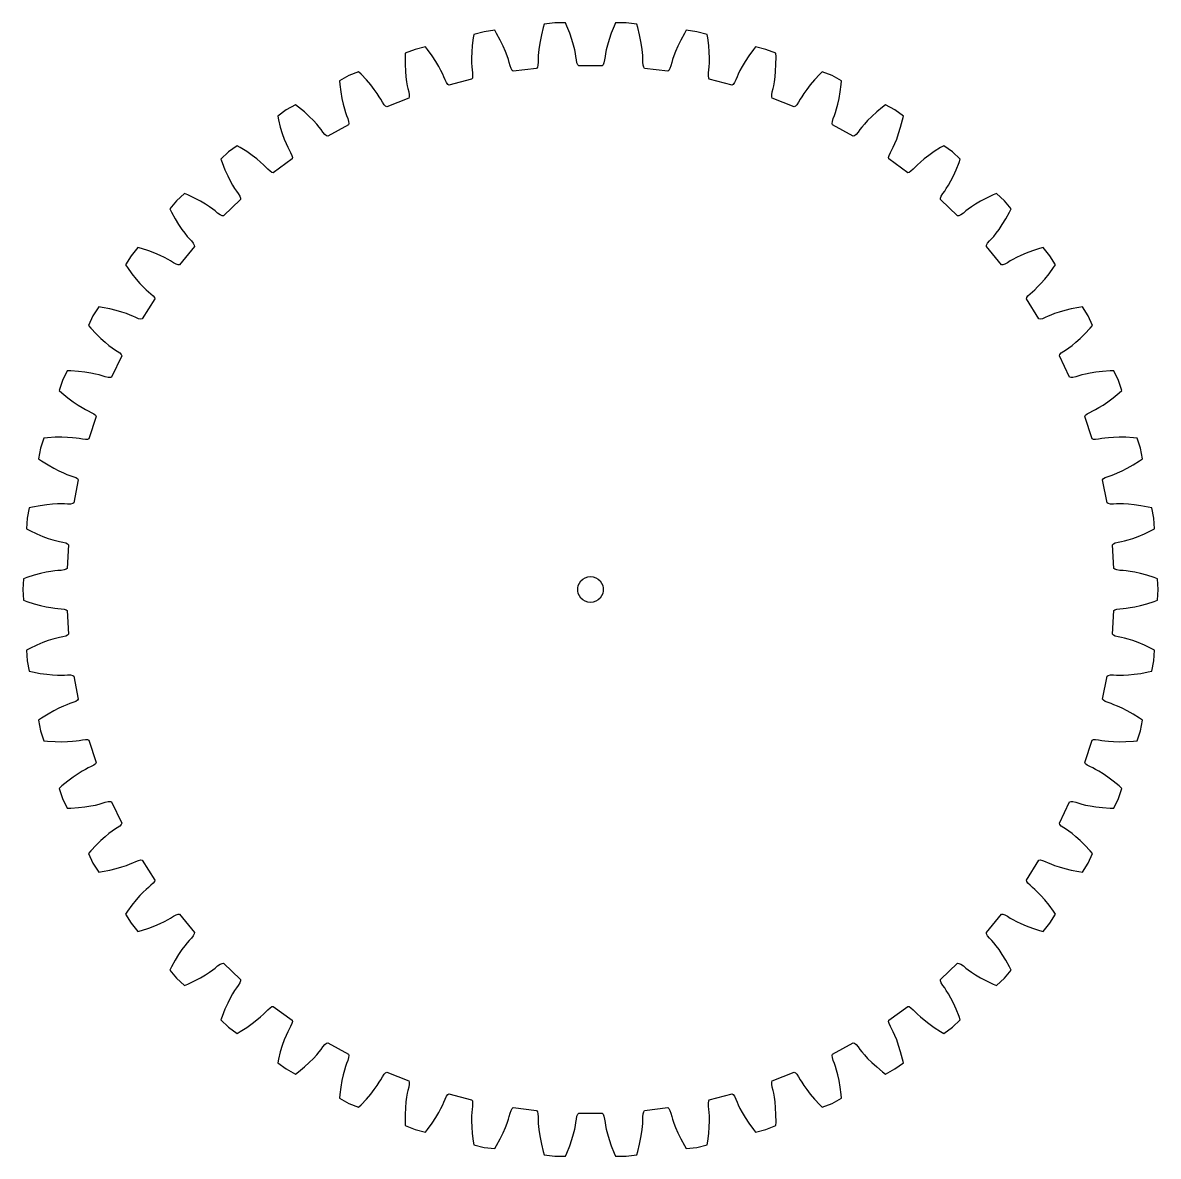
# Model space of a CAD drawing. Extents: x 0 to 132, y 0 to 132.
import ezdxf

# ---------------------------------------------------------------- set-up
doc = ezdxf.new("R2010")
doc.units = 0

msp = doc.modelspace()

# ---------------------------------------------------------------- linework, layer by layer
for p, q in [((53.8, 131.11), (52.6, 130.8)), ((55.04, 131.27), (53.8, 131.11)), ((55.25, 130.91), (55.04, 131.27)), ((60.7, 131.6), (60.48, 130.73)), ((60.82, 132), (60.7, 131.6)), ((62.05, 132.16), (60.82, 132)), ((63.29, 132.16), (62.05, 132.16)), ((63.46, 131.77), (63.29, 132.16)), ((63.79, 130.94), (63.46, 131.77)), ((68.95, 131.77), (68.63, 130.94)), ((69.12, 132.16), (68.95, 131.77)), ((70.37, 132.16), (69.12, 132.16)), ((71.6, 132), (70.37, 132.16)), ((71.72, 131.6), (71.6, 132)), ((71.93, 130.73), (71.72, 131.6)), ((77.38, 131.27), (77.17, 130.91)), ((78.61, 131.11), (77.38, 131.27)), ((79.82, 130.8), (78.61, 131.11)), ((52.53, 130.39), (52.42, 129.51)), ((52.6, 130.8), (52.53, 130.39)), ((55.68, 130.13), (55.25, 130.91)), ((56.02, 129.42), (55.68, 130.13)), ((60.32, 129.97), (60.22, 129.3)), ((60.48, 130.73), (60.32, 129.97)), ((64.04, 130.2), (63.79, 130.94)), ((64.23, 129.55), (64.04, 130.2)), ((68.38, 130.2), (68.19, 129.55)), ((68.63, 130.94), (68.38, 130.2)), ((72.09, 129.97), (71.93, 130.73)), ((72.2, 129.3), (72.09, 129.97)), ((76.74, 130.13), (76.4, 129.42)), ((77.17, 130.91), (76.74, 130.13)), ((79.89, 130.39), (79.82, 130.8)), ((79.99, 129.51), (79.89, 130.39)), ((44.59, 128.59), (44.58, 128.17)), ((45.75, 129.05), (44.59, 128.59)), ((46.95, 129.35), (45.75, 129.05)), ((47.21, 129.02), (46.95, 129.35)), ((47.73, 128.3), (47.21, 129.02)), ((52.36, 128.73), (52.34, 128.05)), ((52.42, 129.51), (52.36, 128.73)), ((56.29, 128.81), (56.02, 129.42)), ((56.49, 128.28), (56.29, 128.81)), ((60.15, 128.74), (60.11, 128.28)), ((60.22, 129.3), (60.15, 128.74)), ((64.37, 129.01), (64.23, 129.55)), ((64.46, 128.56), (64.37, 129.01)), ((64.51, 128.21), (64.46, 128.56)), ((67.96, 128.56), (67.9, 128.21)), ((68.05, 129.01), (67.96, 128.56)), ((68.19, 129.55), (68.05, 129.01)), ((72.27, 128.74), (72.2, 129.3)), ((72.3, 128.28), (72.27, 128.74)), ((76.13, 128.81), (75.92, 128.28)), ((76.4, 129.42), (76.13, 128.81)), ((80.05, 128.73), (79.99, 129.51)), ((80.08, 128.05), (80.05, 128.73)), ((85.21, 129.02), (84.69, 128.3)), ((85.46, 129.35), (85.21, 129.02)), ((86.67, 129.05), (85.46, 129.35)), ((87.82, 128.59), (86.67, 129.05)), ((87.84, 128.17), (87.82, 128.59)), ((44.58, 128.17), (44.58, 127.28)), ((44.58, 127.28), (44.62, 126.5)), ((48.16, 127.65), (47.73, 128.3)), ((48.51, 127.07), (48.16, 127.65)), ((52.34, 128.05), (52.34, 127.49)), ((52.34, 127.49), (52.36, 127.03)), ((56.64, 127.85), (56.49, 128.28)), ((56.74, 127.51), (56.64, 127.85)), ((56.83, 127.14), (56.74, 127.51)), ((56.95, 126.81), (56.83, 127.14)), ((60.07, 127.2), (60.01, 126.96)), ((60.1, 127.56), (60.07, 127.2)), ((60.11, 128.28), (60.1, 127.94)), ((60.1, 127.94), (60.1, 127.56)), ((64.56, 127.84), (64.51, 128.21)), ((64.63, 127.49), (64.56, 127.84)), ((64.73, 127.26), (64.63, 127.49)), ((64.83, 127.14), (64.73, 127.26)), ((67.58, 127.14), (64.83, 127.14)), ((67.69, 127.26), (67.58, 127.14)), ((67.78, 127.49), (67.69, 127.26)), ((67.86, 127.84), (67.78, 127.49)), ((67.9, 128.21), (67.86, 127.84)), ((72.32, 127.94), (72.3, 128.28)), ((72.31, 127.56), (72.32, 127.94)), ((72.34, 127.2), (72.31, 127.56)), ((72.41, 126.96), (72.34, 127.2)), ((75.58, 127.14), (75.47, 126.81)), ((75.68, 127.51), (75.58, 127.14)), ((75.78, 127.85), (75.68, 127.51)), ((75.92, 128.28), (75.78, 127.85)), ((80.05, 127.03), (80.07, 127.49)), ((80.07, 127.49), (80.08, 128.05)), ((84.26, 127.65), (83.91, 127.07)), ((84.69, 128.3), (84.26, 127.65)), ((87.8, 126.5), (87.83, 127.28)), ((87.83, 127.28), (87.84, 128.17)), ((38.02, 125.99), (36.93, 125.39)), ((39.17, 126.44), (38.02, 125.99)), ((39.47, 126.15), (39.17, 126.44)), ((40.08, 125.49), (39.47, 126.15)), ((44.62, 126.5), (44.68, 125.83)), ((44.68, 125.83), (44.76, 125.26)), ((48.77, 126.57), (48.51, 127.07)), ((48.98, 126.16), (48.77, 126.57)), ((49.12, 125.84), (48.98, 126.16)), ((49.25, 125.49), (49.12, 125.84)), ((52.36, 127.03), (52.4, 126.68)), ((52.4, 126.68), (52.45, 126.31)), ((52.46, 125.95), (52.43, 125.71)), ((52.45, 126.31), (52.46, 125.95)), ((57.07, 126.59), (56.95, 126.81)), ((57.19, 126.49), (57.07, 126.59)), ((59.92, 126.83), (57.19, 126.49)), ((60.01, 126.96), (59.92, 126.83)), ((72.5, 126.83), (72.41, 126.96)), ((75.23, 126.49), (72.5, 126.83)), ((75.35, 126.59), (75.23, 126.49)), ((75.47, 126.81), (75.35, 126.59)), ((79.95, 125.95), (79.97, 126.31)), ((79.99, 125.71), (79.95, 125.95)), ((79.97, 126.31), (80.02, 126.68)), ((80.02, 126.68), (80.05, 127.03)), ((83.3, 125.84), (83.16, 125.49)), ((83.44, 126.16), (83.3, 125.84)), ((83.64, 126.57), (83.44, 126.16)), ((83.91, 127.07), (83.64, 126.57)), ((87.66, 125.26), (87.74, 125.83)), ((87.74, 125.83), (87.8, 126.5)), ((92.94, 126.15), (92.34, 125.49)), ((93.24, 126.44), (92.94, 126.15)), ((94.4, 125.99), (93.24, 126.44)), ((95.49, 125.39), (94.4, 125.99)), ((36.93, 125.39), (36.97, 124.97)), ((36.97, 124.97), (37.08, 124.08)), ((40.59, 124.9), (40.08, 125.49)), ((41, 124.37), (40.59, 124.9)), ((44.76, 125.26), (44.83, 124.81)), ((44.83, 124.81), (44.91, 124.47)), ((44.91, 124.47), (45.01, 124.11)), ((49.41, 125.17), (49.25, 125.49)), ((49.56, 124.97), (49.41, 125.17)), ((49.69, 124.88), (49.56, 124.97)), ((52.35, 125.57), (49.69, 124.88)), ((52.43, 125.71), (52.35, 125.57)), ((80.06, 125.57), (79.99, 125.71)), ((82.73, 124.88), (80.06, 125.57)), ((82.86, 124.97), (82.73, 124.88)), ((83.01, 125.17), (82.86, 124.97)), ((83.16, 125.49), (83.01, 125.17)), ((87.41, 124.11), (87.51, 124.47)), ((87.51, 124.47), (87.58, 124.81)), ((87.58, 124.81), (87.66, 125.26)), ((91.83, 124.9), (91.42, 124.37)), ((92.34, 125.49), (91.83, 124.9)), ((95.33, 124.08), (95.45, 124.97)), ((95.45, 124.97), (95.49, 125.39)), ((37.08, 124.08), (37.22, 123.31)), ((37.22, 123.31), (37.36, 122.66)), ((41.33, 123.91), (41, 124.37)), ((41.58, 123.53), (41.33, 123.91)), ((41.76, 123.23), (41.58, 123.53)), ((41.94, 122.89), (41.76, 123.23)), ((45.01, 123.36), (42.45, 122.35)), ((45.01, 124.11), (45.07, 123.76)), ((45.06, 123.51), (45.01, 123.36)), ((45.07, 123.76), (45.06, 123.51)), ((87.35, 123.76), (87.41, 124.11)), ((87.35, 123.51), (87.35, 123.76)), ((87.41, 123.36), (87.35, 123.51)), ((89.97, 122.35), (87.41, 123.36)), ((90.66, 123.23), (90.48, 122.89)), ((90.84, 123.53), (90.66, 123.23)), ((91.09, 123.91), (90.84, 123.53)), ((91.42, 124.37), (91.09, 123.91)), ((95.05, 122.66), (95.2, 123.31)), ((95.2, 123.31), (95.33, 124.08)), ((30.73, 121.98), (29.73, 121.25)), ((31.82, 122.58), (30.73, 121.98)), ((32.15, 122.32), (31.82, 122.58)), ((32.84, 121.75), (32.15, 122.32)), ((37.36, 122.66), (37.51, 122.11)), ((37.51, 122.11), (37.64, 121.67)), ((42.14, 122.6), (41.94, 122.89)), ((42.31, 122.42), (42.14, 122.6)), ((42.45, 122.35), (42.31, 122.42)), ((90.11, 122.42), (89.97, 122.35)), ((90.28, 122.6), (90.11, 122.42)), ((90.48, 122.89), (90.28, 122.6)), ((94.78, 121.67), (94.91, 122.11)), ((94.91, 122.11), (95.05, 122.66)), ((100.26, 122.32), (99.58, 121.75)), ((100.6, 122.58), (100.26, 122.32)), ((101.68, 121.98), (100.6, 122.58)), ((102.69, 121.25), (101.68, 121.98)), ((29.73, 121.25), (29.82, 120.84)), ((29.82, 120.84), (30.04, 119.98)), ((33.42, 121.22), (32.84, 121.75)), ((33.89, 120.75), (33.42, 121.22)), ((34.28, 120.33), (33.89, 120.75)), ((37.64, 121.67), (37.76, 121.34)), ((37.76, 121.34), (37.9, 120.99)), ((37.9, 120.99), (38, 120.65)), ((38, 120.65), (38.03, 120.41)), ((94.38, 120.41), (94.41, 120.65)), ((94.41, 120.65), (94.52, 120.99)), ((94.52, 120.99), (94.66, 121.34)), ((94.66, 121.34), (94.78, 121.67)), ((98.52, 120.75), (98.14, 120.33)), ((99, 121.22), (98.52, 120.75)), ((99.58, 121.75), (99, 121.22)), ((102.37, 119.98), (102.6, 120.84)), ((102.6, 120.84), (102.69, 121.25)), ((30.04, 119.98), (30.27, 119.23)), ((30.27, 119.23), (30.5, 118.59)), ((34.58, 119.99), (34.28, 120.33)), ((34.79, 119.71), (34.58, 119.99)), ((35.01, 119.4), (34.79, 119.71)), ((35.24, 119.14), (35.01, 119.4)), ((38, 120.25), (35.58, 118.93)), ((38.03, 120.41), (38, 120.25)), ((94.42, 120.25), (94.38, 120.41)), ((96.83, 118.93), (94.42, 120.25)), ((97.41, 119.4), (97.18, 119.14)), ((97.63, 119.71), (97.41, 119.4)), ((97.84, 119.99), (97.63, 119.71)), ((98.14, 120.33), (97.84, 119.99)), ((101.92, 118.59), (102.14, 119.23)), ((102.14, 119.23), (102.37, 119.98)), ((30.5, 118.59), (30.71, 118.07)), ((30.71, 118.07), (30.9, 117.65)), ((35.44, 118.98), (35.24, 119.14)), ((35.58, 118.93), (35.44, 118.98)), ((96.98, 118.98), (96.83, 118.93)), ((97.18, 119.14), (96.98, 118.98)), ((101.52, 117.65), (101.71, 118.07)), ((101.71, 118.07), (101.92, 118.59)), ((24.01, 117.09), (23.1, 116.24)), ((25.01, 117.82), (24.01, 117.09)), ((25.37, 117.61), (25.01, 117.82)), ((26.12, 117.13), (25.37, 117.61)), ((26.76, 116.68), (26.12, 117.13)), ((27.3, 116.27), (26.76, 116.68)), ((30.9, 117.65), (31.06, 117.34)), ((31.06, 117.34), (31.24, 117.01)), ((31.24, 117.01), (31.39, 116.69)), ((31.39, 116.69), (31.45, 116.45)), ((100.97, 116.45), (101.03, 116.69)), ((101.03, 116.69), (101.18, 117.01)), ((101.18, 117.01), (101.36, 117.34)), ((101.36, 117.34), (101.52, 117.65)), ((105.65, 116.68), (105.12, 116.27)), ((106.29, 117.13), (105.65, 116.68)), ((107.04, 117.61), (106.29, 117.13)), ((107.41, 117.82), (107.04, 117.61)), ((108.41, 117.09), (107.41, 117.82)), ((109.32, 116.24), (108.41, 117.09)), ((23.1, 116.24), (23.24, 115.85)), ((23.24, 115.85), (23.57, 115.02)), ((27.73, 115.9), (27.3, 116.27)), ((28.07, 115.6), (27.73, 115.9)), ((28.32, 115.35), (28.07, 115.6)), ((28.57, 115.07), (28.32, 115.35)), ((31.43, 116.29), (29.2, 114.67)), ((31.45, 116.45), (31.43, 116.29)), ((100.99, 116.29), (100.97, 116.45)), ((103.21, 114.67), (100.99, 116.29)), ((104.1, 115.35), (103.84, 115.07)), ((104.35, 115.6), (104.1, 115.35)), ((104.69, 115.9), (104.35, 115.6)), ((105.12, 116.27), (104.69, 115.9)), ((108.84, 115.02), (109.18, 115.85)), ((109.18, 115.85), (109.32, 116.24)), ((23.57, 115.02), (23.9, 114.31)), ((23.9, 114.31), (24.2, 113.71)), ((28.84, 114.84), (28.57, 115.07)), ((29.05, 114.7), (28.84, 114.84)), ((29.2, 114.67), (29.05, 114.7)), ((103.37, 114.7), (103.21, 114.67)), ((103.58, 114.84), (103.37, 114.7)), ((103.84, 115.07), (103.58, 114.84)), ((108.22, 113.71), (108.52, 114.31)), ((108.52, 114.31), (108.84, 115.02)), ((24.2, 113.71), (24.47, 113.21)), ((24.47, 113.21), (24.71, 112.82)), ((24.71, 112.82), (24.91, 112.53)), ((107.51, 112.53), (107.7, 112.82)), ((107.7, 112.82), (107.94, 113.21)), ((107.94, 113.21), (108.22, 113.71)), ((17.94, 111.4), (17.15, 110.44)), ((18.85, 112.25), (17.94, 111.4)), ((19.24, 112.09), (18.85, 112.25)), ((20.04, 111.7), (19.24, 112.09)), ((20.73, 111.34), (20.04, 111.7)), ((21.31, 111), (20.73, 111.34)), ((25.41, 111.53), (23.4, 109.65)), ((24.91, 112.53), (25.13, 112.23)), ((25.13, 112.23), (25.32, 111.92)), ((25.32, 111.92), (25.41, 111.69)), ((25.41, 111.69), (25.41, 111.53)), ((107.01, 111.69), (107.1, 111.92)), ((107.01, 111.53), (107.01, 111.69)), ((109.01, 109.65), (107.01, 111.53)), ((107.1, 111.92), (107.28, 112.23)), ((107.28, 112.23), (107.51, 112.53)), ((111.69, 111.34), (111.1, 111)), ((112.38, 111.7), (111.69, 111.34)), ((113.18, 112.09), (112.38, 111.7)), ((113.57, 112.25), (113.18, 112.09)), ((114.47, 111.4), (113.57, 112.25)), ((115.26, 110.44), (114.47, 111.4)), ((17.15, 110.44), (17.34, 110.07)), ((17.34, 110.07), (17.78, 109.29)), ((21.79, 110.69), (21.31, 111)), ((22.16, 110.43), (21.79, 110.69)), ((22.44, 110.21), (22.16, 110.43)), ((22.73, 109.97), (22.44, 110.21)), ((23.02, 109.77), (22.73, 109.97)), ((109.69, 109.97), (109.4, 109.77)), ((109.98, 110.21), (109.69, 109.97)), ((110.25, 110.43), (109.98, 110.21)), ((110.63, 110.69), (110.25, 110.43)), ((111.1, 111), (110.63, 110.69)), ((114.64, 109.29), (115.08, 110.07)), ((115.08, 110.07), (115.26, 110.44)), ((17.78, 109.29), (18.18, 108.62)), ((18.18, 108.62), (18.56, 108.06)), ((23.25, 109.66), (23.02, 109.77)), ((23.4, 109.65), (23.25, 109.66)), ((109.17, 109.66), (109.01, 109.65)), ((109.4, 109.77), (109.17, 109.66)), ((113.86, 108.06), (114.23, 108.62)), ((114.23, 108.62), (114.64, 109.29)), ((18.56, 108.06), (18.9, 107.61)), ((18.9, 107.61), (19.18, 107.25)), ((113.24, 107.25), (113.52, 107.61)), ((113.52, 107.61), (113.86, 108.06)), ((13.44, 105.95), (12.64, 104.99)), ((13.84, 105.84), (13.44, 105.95)), ((20.03, 106.06), (18.28, 103.94)), ((19.18, 107.25), (19.41, 106.99)), ((19.41, 106.99), (19.67, 106.71)), ((19.67, 106.71), (19.89, 106.44)), ((19.89, 106.44), (20.01, 106.22)), ((20.01, 106.22), (20.03, 106.06)), ((112.38, 106.06), (112.4, 106.22)), ((114.14, 103.94), (112.38, 106.06)), ((112.4, 106.22), (112.52, 106.44)), ((112.52, 106.44), (112.74, 106.71)), ((112.74, 106.71), (113.01, 106.99)), ((113.01, 106.99), (113.24, 107.25)), ((118.98, 105.95), (118.58, 105.84)), ((119.77, 104.99), (118.98, 105.95)), ((12.64, 104.99), (11.98, 103.94)), ((14.69, 105.56), (13.84, 105.84)), ((15.42, 105.28), (14.69, 105.56)), ((16.04, 105.01), (15.42, 105.28)), ((16.55, 104.77), (16.04, 105.01)), ((16.95, 104.56), (16.55, 104.77)), ((115.87, 104.77), (115.47, 104.56)), ((116.38, 105.01), (115.87, 104.77)), ((117, 105.28), (116.38, 105.01)), ((117.73, 105.56), (117, 105.28)), ((118.58, 105.84), (117.73, 105.56)), ((120.44, 103.94), (119.77, 104.99)), ((11.98, 103.94), (12.21, 103.6)), ((12.21, 103.6), (12.74, 102.88)), ((17.25, 104.38), (16.95, 104.56)), ((17.57, 104.17), (17.25, 104.38)), ((17.88, 104.01), (17.57, 104.17)), ((18.12, 103.93), (17.88, 104.01)), ((18.28, 103.94), (18.12, 103.93)), ((114.29, 103.93), (114.14, 103.94)), ((114.53, 104.01), (114.29, 103.93)), ((114.85, 104.17), (114.53, 104.01)), ((115.16, 104.38), (114.85, 104.17)), ((115.47, 104.56), (115.16, 104.38)), ((119.68, 102.88), (120.2, 103.6)), ((120.2, 103.6), (120.44, 103.94)), ((12.74, 102.88), (13.23, 102.27)), ((13.23, 102.27), (13.67, 101.76)), ((118.74, 101.76), (119.19, 102.27)), ((119.19, 102.27), (119.68, 102.88)), ((13.67, 101.76), (14.06, 101.35)), ((14.06, 101.35), (14.39, 101.03)), ((14.39, 101.03), (14.65, 100.8)), ((14.65, 100.8), (14.95, 100.56)), ((117.47, 100.56), (117.76, 100.8)), ((117.76, 100.8), (118.02, 101.03)), ((118.02, 101.03), (118.35, 101.35)), ((118.35, 101.35), (118.74, 101.76)), ((15.39, 99.96), (13.91, 97.64)), ((14.95, 100.56), (15.2, 100.31)), ((15.2, 100.31), (15.35, 100.11)), ((15.35, 100.11), (15.39, 99.96)), ((117.03, 99.96), (117.07, 100.11)), ((118.5, 97.64), (117.03, 99.96)), ((117.07, 100.11), (117.22, 100.31)), ((117.22, 100.31), (117.47, 100.56)), ((8.86, 99.02), (8.19, 97.97)), ((9.27, 98.96), (8.86, 99.02)), ((10.14, 98.79), (9.27, 98.96)), ((10.91, 98.6), (10.14, 98.79)), ((11.55, 98.42), (10.91, 98.6)), ((12.09, 98.24), (11.55, 98.42)), ((12.52, 98.08), (12.09, 98.24)), ((12.84, 97.94), (12.52, 98.08)), ((119.9, 98.08), (119.58, 97.94)), ((120.33, 98.24), (119.9, 98.08)), ((120.86, 98.42), (120.33, 98.24)), ((121.51, 98.6), (120.86, 98.42)), ((122.27, 98.79), (121.51, 98.6)), ((123.15, 98.96), (122.27, 98.79)), ((123.56, 99.02), (123.15, 98.96)), ((124.23, 97.97), (123.56, 99.02)), ((8.19, 97.97), (7.66, 96.85)), ((7.66, 96.85), (7.94, 96.53)), ((13.18, 97.78), (12.84, 97.94)), ((13.51, 97.65), (13.18, 97.78)), ((13.76, 97.61), (13.51, 97.65)), ((13.91, 97.64), (13.76, 97.61)), ((118.66, 97.61), (118.5, 97.64)), ((118.91, 97.65), (118.66, 97.61)), ((119.24, 97.78), (118.91, 97.65)), ((119.58, 97.94), (119.24, 97.78)), ((124.76, 96.85), (124.23, 97.97)), ((124.48, 96.53), (124.76, 96.85)), ((7.94, 96.53), (8.55, 95.89)), ((8.55, 95.89), (9.11, 95.34)), ((9.11, 95.34), (9.62, 94.9)), ((122.8, 94.9), (123.3, 95.34)), ((123.3, 95.34), (123.87, 95.89)), ((123.87, 95.89), (124.48, 96.53)), ((9.62, 94.9), (10.05, 94.54)), ((10.05, 94.54), (10.42, 94.26)), ((10.42, 94.26), (10.71, 94.07)), ((10.71, 94.07), (11.03, 93.86)), ((121.39, 93.86), (121.71, 94.07)), ((121.71, 94.07), (122, 94.26)), ((122, 94.26), (122.36, 94.54)), ((122.36, 94.54), (122.8, 94.9)), ((11.54, 93.32), (10.37, 90.83)), ((11.03, 93.86), (11.31, 93.65)), ((11.31, 93.65), (11.48, 93.47)), ((11.48, 93.47), (11.54, 93.32)), ((120.88, 93.32), (120.94, 93.47)), ((122.05, 90.83), (120.88, 93.32)), ((120.94, 93.47), (121.11, 93.65)), ((121.11, 93.65), (121.39, 93.86)), ((5.18, 91.58), (4.65, 90.45)), ((5.6, 91.56), (5.18, 91.58)), ((6.49, 91.5), (5.6, 91.56)), ((7.26, 91.42), (6.49, 91.5)), ((7.93, 91.31), (7.26, 91.42)), ((125.15, 91.42), (124.49, 91.31)), ((125.93, 91.5), (125.15, 91.42)), ((126.82, 91.56), (125.93, 91.5)), ((127.24, 91.58), (126.82, 91.56)), ((127.77, 90.45), (127.24, 91.58)), ((4.65, 90.45), (4.27, 89.27)), ((8.49, 91.2), (7.93, 91.31)), ((8.93, 91.1), (8.49, 91.2)), ((9.26, 91), (8.93, 91.1)), ((9.63, 90.88), (9.26, 91)), ((9.97, 90.8), (9.63, 90.88)), ((10.22, 90.79), (9.97, 90.8)), ((10.37, 90.83), (10.22, 90.79)), ((122.2, 90.79), (122.05, 90.83)), ((122.45, 90.8), (122.2, 90.79)), ((122.79, 90.88), (122.45, 90.8)), ((123.15, 91), (122.79, 90.88)), ((123.49, 91.1), (123.15, 91)), ((123.93, 91.2), (123.49, 91.1)), ((124.49, 91.31), (123.93, 91.2)), ((128.15, 89.27), (127.77, 90.45)), ((4.27, 89.27), (4.58, 88.99)), ((4.58, 88.99), (5.27, 88.43)), ((127.15, 88.43), (127.84, 88.99)), ((127.84, 88.99), (128.15, 89.27)), ((5.27, 88.43), (5.89, 87.96)), ((5.89, 87.96), (6.45, 87.58)), ((6.45, 87.58), (6.93, 87.28)), ((125.49, 87.28), (125.97, 87.58)), ((125.97, 87.58), (126.52, 87.96)), ((126.52, 87.96), (127.15, 88.43)), ((6.93, 87.28), (7.33, 87.05)), ((7.33, 87.05), (7.64, 86.89)), ((7.64, 86.89), (7.98, 86.73)), ((8.56, 86.26), (7.71, 83.64)), ((7.98, 86.73), (8.29, 86.55)), ((8.29, 86.55), (8.48, 86.39)), ((8.48, 86.39), (8.56, 86.26)), ((123.86, 86.26), (123.94, 86.39)), ((124.71, 83.64), (123.86, 86.26)), ((123.94, 86.39), (124.13, 86.55)), ((124.13, 86.55), (124.44, 86.73)), ((124.44, 86.73), (124.78, 86.89)), ((124.78, 86.89), (125.09, 87.05)), ((125.09, 87.05), (125.49, 87.28)), ((2.46, 83.73), (2.08, 82.54)), ((2.88, 83.77), (2.46, 83.73)), ((3.77, 83.82), (2.88, 83.77)), ((4.55, 83.83), (3.77, 83.82)), ((5.23, 83.81), (4.55, 83.83)), ((5.79, 83.77), (5.23, 83.81)), ((6.25, 83.72), (5.79, 83.77)), ((6.59, 83.67), (6.25, 83.72)), ((6.96, 83.59), (6.59, 83.67)), ((7.31, 83.56), (6.96, 83.59)), ((7.56, 83.57), (7.31, 83.56)), ((7.71, 83.64), (7.56, 83.57)), ((124.85, 83.57), (124.71, 83.64)), ((125.1, 83.56), (124.85, 83.57)), ((125.45, 83.59), (125.1, 83.56)), ((125.83, 83.67), (125.45, 83.59)), ((126.17, 83.72), (125.83, 83.67)), ((126.63, 83.77), (126.17, 83.72)), ((127.19, 83.81), (126.63, 83.77)), ((127.86, 83.83), (127.19, 83.81)), ((128.65, 83.82), (127.86, 83.83)), ((129.53, 83.77), (128.65, 83.82)), ((129.95, 83.73), (129.53, 83.77)), ((130.34, 82.54), (129.95, 83.73)), ((2.08, 82.54), (1.85, 81.32)), ((130.57, 81.32), (130.34, 82.54)), ((1.85, 81.32), (2.19, 81.08)), ((2.19, 81.08), (2.95, 80.61)), ((129.47, 80.61), (130.22, 81.08)), ((130.22, 81.08), (130.57, 81.32)), ((2.95, 80.61), (3.63, 80.23)), ((3.63, 80.23), (4.23, 79.92)), ((4.23, 79.92), (4.74, 79.68)), ((4.74, 79.68), (5.16, 79.5)), ((5.16, 79.5), (5.49, 79.38)), ((126.93, 79.38), (127.25, 79.5)), ((127.25, 79.5), (127.68, 79.68)), ((127.68, 79.68), (128.19, 79.92)), ((128.19, 79.92), (128.79, 80.23)), ((128.79, 80.23), (129.47, 80.61)), ((5.49, 79.38), (5.85, 79.27)), ((5.85, 79.27), (6.18, 79.13)), ((6.48, 78.87), (5.97, 76.17)), ((6.18, 79.13), (6.39, 79)), ((6.39, 79), (6.48, 78.87)), ((125.93, 78.87), (126.03, 79)), ((126.45, 76.17), (125.93, 78.87)), ((126.03, 79), (126.24, 79.13)), ((126.24, 79.13), (126.56, 79.27)), ((126.56, 79.27), (126.93, 79.38)), ((0.75, 75.6), (0.52, 74.38)), ((1.16, 75.69), (0.75, 75.6)), ((2.04, 75.85), (1.16, 75.69)), ((2.81, 75.96), (2.04, 75.85)), ((3.49, 76.03), (2.81, 75.96)), ((4.05, 76.06), (3.49, 76.03)), ((4.51, 76.07), (4.05, 76.06)), ((4.86, 76.06), (4.51, 76.07)), ((5.23, 76.03), (4.86, 76.06)), ((5.59, 76.04), (5.23, 76.03)), ((5.83, 76.09), (5.59, 76.04)), ((5.97, 76.17), (5.83, 76.09)), ((126.58, 76.09), (126.45, 76.17)), ((126.83, 76.04), (126.58, 76.09)), ((127.18, 76.03), (126.83, 76.04)), ((127.56, 76.06), (127.18, 76.03)), ((127.91, 76.07), (127.56, 76.06)), ((128.37, 76.06), (127.91, 76.07)), ((128.93, 76.03), (128.37, 76.06)), ((129.6, 75.96), (128.93, 76.03)), ((130.38, 75.85), (129.6, 75.96)), ((131.25, 75.69), (130.38, 75.85)), ((131.66, 75.6), (131.25, 75.69)), ((131.89, 74.38), (131.66, 75.6)), ((0.52, 74.38), (0.44, 73.14)), ((131.97, 73.14), (131.89, 74.38)), ((0.44, 73.14), (0.82, 72.94)), ((0.82, 72.94), (1.63, 72.57)), ((130.79, 72.57), (131.6, 72.94)), ((131.6, 72.94), (131.97, 73.14)), ((1.63, 72.57), (2.35, 72.27)), ((2.35, 72.27), (2.98, 72.04)), ((2.98, 72.04), (3.52, 71.87)), ((3.52, 71.87), (3.96, 71.75)), ((3.96, 71.75), (4.3, 71.67)), ((4.3, 71.67), (4.67, 71.6)), ((4.67, 71.6), (5.02, 71.51)), ((5.02, 71.51), (5.24, 71.4)), ((127.18, 71.4), (127.4, 71.51)), ((127.4, 71.51), (127.74, 71.6)), ((127.74, 71.6), (128.12, 71.67)), ((128.12, 71.67), (128.46, 71.75)), ((128.46, 71.75), (128.9, 71.87)), ((128.9, 71.87), (129.44, 72.04)), ((129.44, 72.04), (130.07, 72.27)), ((130.07, 72.27), (130.79, 72.57)), ((5.35, 71.29), (5.18, 68.54)), ((5.24, 71.4), (5.35, 71.29)), ((127.07, 71.29), (127.18, 71.4)), ((127.24, 68.54), (127.07, 71.29)), ((1.32, 67.73), (0.47, 67.46)), ((2.08, 67.94), (1.32, 67.73)), ((2.73, 68.09), (2.08, 67.94)), ((3.29, 68.19), (2.73, 68.09)), ((3.74, 68.25), (3.29, 68.19)), ((4.09, 68.29), (3.74, 68.25)), ((4.47, 68.31), (4.09, 68.29)), ((4.82, 68.36), (4.47, 68.31)), ((5.05, 68.44), (4.82, 68.36)), ((5.18, 68.54), (5.05, 68.44)), ((65.6, 67.45), (65.9, 67.55)), ((65.9, 67.55), (66.21, 67.58)), ((66.21, 67.58), (66.52, 67.55)), ((66.52, 67.55), (66.82, 67.45)), ((127.36, 68.44), (127.24, 68.54)), ((127.6, 68.36), (127.36, 68.44)), ((127.95, 68.31), (127.6, 68.36)), ((128.33, 68.29), (127.95, 68.31)), ((128.68, 68.25), (128.33, 68.29)), ((129.13, 68.19), (128.68, 68.25)), ((129.68, 68.09), (129.13, 68.19)), ((130.34, 67.94), (129.68, 68.09)), ((131.1, 67.73), (130.34, 67.94)), ((131.94, 67.46), (131.1, 67.73)), ((0.08, 67.32), (0, 66.08)), ((0.47, 67.46), (0.08, 67.32)), ((64.72, 66.23), (64.78, 66.54)), ((64.72, 65.92), (64.72, 66.23)), ((64.78, 66.54), (64.91, 66.83)), ((64.91, 66.83), (65.09, 67.08)), ((65.09, 67.08), (65.33, 67.29)), ((65.33, 67.29), (65.6, 67.45)), ((66.82, 67.45), (67.09, 67.29)), ((67.09, 67.29), (67.32, 67.08)), ((67.32, 67.08), (67.51, 66.83)), ((67.51, 66.83), (67.64, 66.54)), ((67.64, 66.54), (67.7, 66.23)), ((67.7, 66.23), (67.7, 65.92)), ((132.34, 67.32), (131.94, 67.46)), ((132.42, 66.08), (132.34, 67.32)), ((0, 66.08), (0.08, 64.84)), ((64.78, 65.61), (64.72, 65.92)), ((64.91, 65.33), (64.78, 65.61)), ((65.09, 65.07), (64.91, 65.33)), ((65.33, 64.86), (65.09, 65.07)), ((67.32, 65.07), (67.09, 64.86)), ((67.51, 65.33), (67.32, 65.07)), ((67.64, 65.61), (67.51, 65.33)), ((67.7, 65.92), (67.64, 65.61)), ((132.34, 64.84), (132.42, 66.08)), ((0.08, 64.84), (0.47, 64.69)), ((0.47, 64.69), (1.32, 64.42)), ((1.32, 64.42), (2.08, 64.22)), ((2.08, 64.22), (2.73, 64.07)), ((2.73, 64.07), (3.29, 63.96)), ((3.29, 63.96), (3.74, 63.9)), ((3.74, 63.9), (4.09, 63.87)), ((4.09, 63.87), (4.47, 63.84)), ((4.47, 63.84), (4.82, 63.79)), ((4.82, 63.79), (5.05, 63.71)), ((5.05, 63.71), (5.18, 63.62)), ((5.18, 63.62), (5.35, 60.87)), ((65.6, 64.71), (65.33, 64.86)), ((65.9, 64.61), (65.6, 64.71)), ((66.21, 64.58), (65.9, 64.61)), ((66.52, 64.61), (66.21, 64.58)), ((66.82, 64.71), (66.52, 64.61)), ((67.09, 64.86), (66.82, 64.71)), ((127.07, 60.87), (127.24, 63.62)), ((127.24, 63.62), (127.36, 63.71)), ((127.36, 63.71), (127.6, 63.79)), ((127.6, 63.79), (127.95, 63.84)), ((127.95, 63.84), (128.33, 63.87)), ((128.33, 63.87), (128.68, 63.9)), ((128.68, 63.9), (129.13, 63.96)), ((129.13, 63.96), (129.68, 64.07)), ((129.68, 64.07), (130.34, 64.22)), ((130.34, 64.22), (131.1, 64.42)), ((131.1, 64.42), (131.94, 64.69)), ((131.94, 64.69), (132.34, 64.84)), ((2.35, 59.89), (1.63, 59.59)), ((2.98, 60.12), (2.35, 59.89)), ((3.52, 60.29), (2.98, 60.12)), ((3.96, 60.41), (3.52, 60.29)), ((4.3, 60.49), (3.96, 60.41)), ((4.67, 60.55), (4.3, 60.49)), ((5.02, 60.65), (4.67, 60.55)), ((5.24, 60.76), (5.02, 60.65)), ((5.35, 60.87), (5.24, 60.76)), ((127.18, 60.76), (127.07, 60.87)), ((127.4, 60.65), (127.18, 60.76)), ((127.74, 60.55), (127.4, 60.65)), ((128.12, 60.49), (127.74, 60.55)), ((128.46, 60.41), (128.12, 60.49)), ((128.9, 60.29), (128.46, 60.41)), ((129.44, 60.12), (128.9, 60.29)), ((130.07, 59.89), (129.44, 60.12)), ((130.79, 59.59), (130.07, 59.89)), ((0.82, 59.21), (0.44, 59.02)), ((0.44, 59.02), (0.52, 57.78)), ((1.63, 59.59), (0.82, 59.21)), ((131.6, 59.21), (130.79, 59.59)), ((131.97, 59.02), (131.6, 59.21)), ((131.89, 57.78), (131.97, 59.02)), ((0.52, 57.78), (0.75, 56.56)), ((131.66, 56.56), (131.89, 57.78)), ((0.75, 56.56), (1.16, 56.47)), ((1.16, 56.47), (2.04, 56.3)), ((2.04, 56.3), (2.81, 56.19)), ((2.81, 56.19), (3.49, 56.13)), ((3.49, 56.13), (4.05, 56.1)), ((4.05, 56.1), (4.51, 56.09)), ((4.51, 56.09), (4.86, 56.1)), ((4.86, 56.1), (5.23, 56.12)), ((5.23, 56.12), (5.59, 56.12)), ((5.59, 56.12), (5.83, 56.07)), ((5.83, 56.07), (5.97, 55.99)), ((5.97, 55.99), (6.48, 53.28)), ((125.93, 53.28), (126.45, 55.99)), ((126.45, 55.99), (126.58, 56.07)), ((126.58, 56.07), (126.83, 56.12)), ((126.83, 56.12), (127.18, 56.12)), ((127.18, 56.12), (127.56, 56.1)), ((127.56, 56.1), (127.91, 56.09)), ((127.91, 56.09), (128.37, 56.1)), ((128.37, 56.1), (128.93, 56.13)), ((128.93, 56.13), (129.6, 56.19)), ((129.6, 56.19), (130.38, 56.3)), ((130.38, 56.3), (131.25, 56.47)), ((131.25, 56.47), (131.66, 56.56)), ((6.18, 53.02), (5.85, 52.89)), ((6.39, 53.16), (6.18, 53.02)), ((6.48, 53.28), (6.39, 53.16)), ((126.03, 53.16), (125.93, 53.28)), ((126.24, 53.02), (126.03, 53.16)), ((126.56, 52.89), (126.24, 53.02)), ((3.63, 51.93), (2.95, 51.54)), ((4.23, 52.24), (3.63, 51.93)), ((4.74, 52.48), (4.23, 52.24)), ((5.16, 52.65), (4.74, 52.48)), ((5.49, 52.77), (5.16, 52.65)), ((5.85, 52.89), (5.49, 52.77)), ((126.93, 52.77), (126.56, 52.89)), ((127.25, 52.65), (126.93, 52.77)), ((127.68, 52.48), (127.25, 52.65)), ((128.19, 52.24), (127.68, 52.48)), ((128.79, 51.93), (128.19, 52.24)), ((129.47, 51.54), (128.79, 51.93)), ((2.19, 51.07), (1.85, 50.83)), ((1.85, 50.83), (2.08, 49.61)), ((2.95, 51.54), (2.19, 51.07)), ((130.22, 51.07), (129.47, 51.54)), ((130.57, 50.83), (130.22, 51.07)), ((130.34, 49.61), (130.57, 50.83)), ((2.08, 49.61), (2.46, 48.43)), ((129.95, 48.43), (130.34, 49.61)), ((2.46, 48.43), (2.88, 48.39)), ((2.88, 48.39), (3.77, 48.34)), ((3.77, 48.34), (4.55, 48.33)), ((4.55, 48.33), (5.23, 48.34)), ((5.23, 48.34), (5.79, 48.38)), ((5.79, 48.38), (6.25, 48.43)), ((6.25, 48.43), (6.59, 48.49)), ((6.59, 48.49), (6.96, 48.56)), ((6.96, 48.56), (7.31, 48.6)), ((7.31, 48.6), (7.56, 48.58)), ((7.56, 48.58), (7.71, 48.52)), ((7.71, 48.52), (8.56, 45.9)), ((123.86, 45.9), (124.71, 48.52)), ((124.71, 48.52), (124.85, 48.58)), ((124.85, 48.58), (125.1, 48.6)), ((125.1, 48.6), (125.45, 48.56)), ((125.45, 48.56), (125.83, 48.49)), ((125.83, 48.49), (126.17, 48.43)), ((126.17, 48.43), (126.63, 48.38)), ((126.63, 48.38), (127.19, 48.34)), ((127.19, 48.34), (127.86, 48.33)), ((127.86, 48.33), (128.65, 48.34)), ((128.65, 48.34), (129.53, 48.39)), ((129.53, 48.39), (129.95, 48.43)), ((7.33, 45.11), (6.93, 44.88)), ((7.64, 45.27), (7.33, 45.11)), ((7.98, 45.43), (7.64, 45.27)), ((8.29, 45.6), (7.98, 45.43)), ((8.48, 45.76), (8.29, 45.6)), ((8.56, 45.9), (8.48, 45.76)), ((123.94, 45.76), (123.86, 45.9)), ((124.13, 45.6), (123.94, 45.76)), ((124.44, 45.43), (124.13, 45.6)), ((124.78, 45.27), (124.44, 45.43)), ((125.09, 45.11), (124.78, 45.27)), ((125.49, 44.88), (125.09, 45.11)), ((5.27, 43.73), (4.58, 43.17)), ((5.89, 44.2), (5.27, 43.73)), ((6.45, 44.58), (5.89, 44.2)), ((6.93, 44.88), (6.45, 44.58)), ((125.97, 44.58), (125.49, 44.88)), ((126.52, 44.2), (125.97, 44.58)), ((127.15, 43.73), (126.52, 44.2)), ((127.84, 43.17), (127.15, 43.73)), ((4.58, 43.17), (4.27, 42.89)), ((4.27, 42.89), (4.65, 41.7)), ((127.77, 41.7), (128.15, 42.89)), ((128.15, 42.89), (127.84, 43.17)), ((4.65, 41.7), (5.18, 40.58)), ((8.49, 40.95), (8.93, 41.06)), ((8.93, 41.06), (9.26, 41.15)), ((9.26, 41.15), (9.63, 41.27)), ((9.63, 41.27), (9.97, 41.36)), ((9.97, 41.36), (10.22, 41.37)), ((10.22, 41.37), (10.37, 41.32)), ((10.37, 41.32), (11.54, 38.83)), ((120.88, 38.83), (122.05, 41.32)), ((122.05, 41.32), (122.2, 41.37)), ((122.2, 41.37), (122.45, 41.36)), ((122.45, 41.36), (122.79, 41.27)), ((122.79, 41.27), (123.15, 41.15)), ((123.15, 41.15), (123.49, 41.06)), ((123.49, 41.06), (123.93, 40.95)), ((127.24, 40.58), (127.77, 41.7)), ((5.18, 40.58), (5.6, 40.59)), ((5.6, 40.59), (6.49, 40.65)), ((6.49, 40.65), (7.26, 40.74)), ((7.26, 40.74), (7.93, 40.84)), ((7.93, 40.84), (8.49, 40.95)), ((123.93, 40.95), (124.49, 40.84)), ((124.49, 40.84), (125.15, 40.74)), ((125.15, 40.74), (125.93, 40.65)), ((125.93, 40.65), (126.82, 40.59)), ((126.82, 40.59), (127.24, 40.58)), ((11.31, 38.5), (11.03, 38.29)), ((11.48, 38.69), (11.31, 38.5)), ((11.54, 38.83), (11.48, 38.69)), ((120.94, 38.69), (120.88, 38.83)), ((121.11, 38.5), (120.94, 38.69)), ((121.39, 38.29), (121.11, 38.5)), ((9.62, 37.26), (9.11, 36.81)), ((10.05, 37.62), (9.62, 37.26)), ((10.42, 37.89), (10.05, 37.62)), ((10.71, 38.09), (10.42, 37.89)), ((11.03, 38.29), (10.71, 38.09)), ((121.71, 38.09), (121.39, 38.29)), ((122, 37.89), (121.71, 38.09)), ((122.36, 37.62), (122, 37.89)), ((122.8, 37.26), (122.36, 37.62)), ((123.3, 36.81), (122.8, 37.26)), ((8.55, 36.27), (7.94, 35.62)), ((9.11, 36.81), (8.55, 36.27)), ((123.87, 36.27), (123.3, 36.81)), ((124.48, 35.62), (123.87, 36.27)), ((7.94, 35.62), (7.66, 35.31)), ((7.66, 35.31), (8.19, 34.18)), ((13.18, 34.38), (13.51, 34.5)), ((13.51, 34.5), (13.76, 34.55)), ((13.76, 34.55), (13.91, 34.52)), ((13.91, 34.52), (15.39, 32.2)), ((117.03, 32.2), (118.5, 34.52)), ((118.5, 34.52), (118.66, 34.55)), ((118.66, 34.55), (118.91, 34.5)), ((118.91, 34.5), (119.24, 34.38)), ((124.23, 34.18), (124.76, 35.31)), ((124.76, 35.31), (124.48, 35.62)), ((8.19, 34.18), (8.86, 33.13)), ((8.86, 33.13), (9.27, 33.2)), ((9.27, 33.2), (10.14, 33.37)), ((10.14, 33.37), (10.91, 33.55)), ((10.91, 33.55), (11.55, 33.74)), ((11.55, 33.74), (12.09, 33.91)), ((12.09, 33.91), (12.52, 34.08)), ((12.52, 34.08), (12.84, 34.21)), ((12.84, 34.21), (13.18, 34.38)), ((119.24, 34.38), (119.58, 34.21)), ((119.58, 34.21), (119.9, 34.08)), ((119.9, 34.08), (120.33, 33.91)), ((120.33, 33.91), (120.86, 33.74)), ((120.86, 33.74), (121.51, 33.55)), ((121.51, 33.55), (122.27, 33.37)), ((122.27, 33.37), (123.15, 33.2)), ((123.15, 33.2), (123.56, 33.13)), ((123.56, 33.13), (124.23, 34.18)), ((15.2, 31.84), (14.95, 31.59)), ((15.35, 32.04), (15.2, 31.84)), ((15.39, 32.2), (15.35, 32.04)), ((117.07, 32.04), (117.03, 32.2)), ((117.22, 31.84), (117.07, 32.04)), ((117.47, 31.59), (117.22, 31.84)), ((14.06, 30.8), (13.67, 30.39)), ((14.39, 31.12), (14.06, 30.8)), ((14.65, 31.35), (14.39, 31.12)), ((14.95, 31.59), (14.65, 31.35)), ((117.76, 31.35), (117.47, 31.59)), ((118.02, 31.12), (117.76, 31.35)), ((118.35, 30.8), (118.02, 31.12)), ((118.74, 30.39), (118.35, 30.8)), ((12.74, 29.28), (12.21, 28.56)), ((13.23, 29.89), (12.74, 29.28)), ((13.67, 30.39), (13.23, 29.89)), ((119.19, 29.89), (118.74, 30.39)), ((119.68, 29.28), (119.19, 29.89)), ((120.2, 28.56), (119.68, 29.28)), ((12.21, 28.56), (11.98, 28.21)), ((11.98, 28.21), (12.64, 27.16)), ((17.25, 27.78), (17.57, 27.98)), ((17.57, 27.98), (17.88, 28.15)), ((17.88, 28.15), (18.12, 28.22)), ((18.12, 28.22), (18.28, 28.21)), ((18.28, 28.21), (20.03, 26.09)), ((112.38, 26.09), (114.14, 28.21)), ((114.14, 28.21), (114.29, 28.22)), ((114.29, 28.22), (114.53, 28.15)), ((114.53, 28.15), (114.85, 27.98)), ((114.85, 27.98), (115.16, 27.78)), ((119.77, 27.16), (120.44, 28.21)), ((120.44, 28.21), (120.2, 28.56)), ((12.64, 27.16), (13.44, 26.2)), ((13.84, 26.32), (14.69, 26.6)), ((14.69, 26.6), (15.42, 26.88)), ((15.42, 26.88), (16.04, 27.14)), ((16.04, 27.14), (16.55, 27.39)), ((16.55, 27.39), (16.95, 27.6)), ((16.95, 27.6), (17.25, 27.78)), ((115.16, 27.78), (115.47, 27.6)), ((115.47, 27.6), (115.87, 27.39)), ((115.87, 27.39), (116.38, 27.14)), ((116.38, 27.14), (117, 26.88)), ((117, 26.88), (117.73, 26.6)), ((117.73, 26.6), (118.58, 26.32)), ((118.98, 26.2), (119.77, 27.16)), ((13.44, 26.2), (13.84, 26.32)), ((19.41, 25.17), (19.18, 24.9)), ((19.67, 25.44), (19.41, 25.17)), ((19.89, 25.72), (19.67, 25.44)), ((20.01, 25.94), (19.89, 25.72)), ((20.03, 26.09), (20.01, 25.94)), ((112.4, 25.94), (112.38, 26.09)), ((112.52, 25.72), (112.4, 25.94)), ((112.74, 25.44), (112.52, 25.72)), ((113.01, 25.17), (112.74, 25.44)), ((113.24, 24.9), (113.01, 25.17)), ((118.58, 26.32), (118.98, 26.2)), ((18.56, 24.09), (18.18, 23.53)), ((18.9, 24.55), (18.56, 24.09)), ((19.18, 24.9), (18.9, 24.55)), ((113.52, 24.55), (113.24, 24.9)), ((113.86, 24.09), (113.52, 24.55)), ((114.23, 23.53), (113.86, 24.09)), ((17.78, 22.87), (17.34, 22.09)), ((18.18, 23.53), (17.78, 22.87)), ((114.64, 22.87), (114.23, 23.53)), ((115.08, 22.09), (114.64, 22.87)), ((17.34, 22.09), (17.15, 21.71)), ((17.15, 21.71), (17.94, 20.76)), ((21.31, 21.16), (21.79, 21.47)), ((21.79, 21.47), (22.16, 21.73)), ((22.16, 21.73), (22.44, 21.94)), ((22.44, 21.94), (22.73, 22.19)), ((22.73, 22.19), (23.02, 22.39)), ((23.02, 22.39), (23.25, 22.49)), ((23.25, 22.49), (23.4, 22.5)), ((23.4, 22.5), (25.41, 20.62)), ((107.01, 20.62), (109.01, 22.5)), ((109.01, 22.5), (109.17, 22.49)), ((109.17, 22.49), (109.4, 22.39)), ((109.4, 22.39), (109.69, 22.19)), ((109.69, 22.19), (109.98, 21.94)), ((109.98, 21.94), (110.25, 21.73)), ((110.25, 21.73), (110.63, 21.47)), ((110.63, 21.47), (111.1, 21.16)), ((114.47, 20.76), (115.26, 21.71)), ((115.26, 21.71), (115.08, 22.09)), ((17.94, 20.76), (18.85, 19.9)), ((18.85, 19.9), (19.24, 20.07)), ((19.24, 20.07), (20.04, 20.45)), ((20.04, 20.45), (20.73, 20.82)), ((20.73, 20.82), (21.31, 21.16)), ((25.13, 19.93), (24.91, 19.62)), ((25.32, 20.23), (25.13, 19.93)), ((25.41, 20.46), (25.32, 20.23)), ((25.41, 20.62), (25.41, 20.46)), ((107.01, 20.46), (107.01, 20.62)), ((107.1, 20.23), (107.01, 20.46)), ((107.28, 19.93), (107.1, 20.23)), ((107.51, 19.62), (107.28, 19.93)), ((111.1, 21.16), (111.69, 20.82)), ((111.69, 20.82), (112.38, 20.45)), ((112.38, 20.45), (113.18, 20.07)), ((113.18, 20.07), (113.57, 19.9)), ((113.57, 19.9), (114.47, 20.76)), ((24.47, 18.94), (24.2, 18.45)), ((24.71, 19.33), (24.47, 18.94)), ((24.91, 19.62), (24.71, 19.33)), ((107.7, 19.33), (107.51, 19.62)), ((107.94, 18.94), (107.7, 19.33)), ((108.22, 18.45), (107.94, 18.94)), ((23.9, 17.85), (23.57, 17.14)), ((24.2, 18.45), (23.9, 17.85)), ((28.57, 17.08), (28.84, 17.32)), ((28.84, 17.32), (29.05, 17.45)), ((29.05, 17.45), (29.2, 17.48)), ((29.2, 17.48), (31.43, 15.87)), ((100.99, 15.87), (103.21, 17.48)), ((103.21, 17.48), (103.37, 17.45)), ((103.37, 17.45), (103.58, 17.32)), ((103.58, 17.32), (103.84, 17.08)), ((108.52, 17.85), (108.22, 18.45)), ((108.84, 17.14), (108.52, 17.85)), ((23.24, 16.31), (23.1, 15.91)), ((23.1, 15.91), (24.01, 15.06)), ((23.57, 17.14), (23.24, 16.31)), ((27.3, 15.89), (27.73, 16.25)), ((27.73, 16.25), (28.07, 16.56)), ((28.07, 16.56), (28.32, 16.8)), ((28.32, 16.8), (28.57, 17.08)), ((103.84, 17.08), (104.1, 16.8)), ((104.1, 16.8), (104.35, 16.56)), ((104.35, 16.56), (104.69, 16.25)), ((104.69, 16.25), (105.12, 15.89)), ((108.41, 15.06), (109.32, 15.91)), ((109.18, 16.31), (108.84, 17.14)), ((109.32, 15.91), (109.18, 16.31)), ((24.01, 15.06), (25.01, 14.33)), ((25.37, 14.55), (26.12, 15.03)), ((26.12, 15.03), (26.76, 15.48)), ((26.76, 15.48), (27.3, 15.89)), ((31.06, 14.81), (30.9, 14.5)), ((31.24, 15.14), (31.06, 14.81)), ((31.39, 15.47), (31.24, 15.14)), ((31.45, 15.71), (31.39, 15.47)), ((31.43, 15.87), (31.45, 15.71)), ((100.97, 15.71), (100.99, 15.87)), ((101.03, 15.47), (100.97, 15.71)), ((101.18, 15.14), (101.03, 15.47)), ((101.36, 14.81), (101.18, 15.14)), ((101.52, 14.5), (101.36, 14.81)), ((105.12, 15.89), (105.65, 15.48)), ((105.65, 15.48), (106.29, 15.03)), ((106.29, 15.03), (107.04, 14.55)), ((107.41, 14.33), (108.41, 15.06)), ((25.01, 14.33), (25.37, 14.55)), ((30.5, 13.56), (30.27, 12.93)), ((30.71, 14.09), (30.5, 13.56)), ((30.9, 14.5), (30.71, 14.09)), ((101.71, 14.09), (101.52, 14.5)), ((101.92, 13.56), (101.71, 14.09)), ((102.14, 12.93), (101.92, 13.56)), ((107.04, 14.55), (107.41, 14.33)), ((30.04, 12.18), (29.82, 11.32)), ((30.27, 12.93), (30.04, 12.18)), ((34.28, 11.82), (34.58, 12.17)), ((34.58, 12.17), (34.79, 12.44)), ((34.79, 12.44), (35.01, 12.75)), ((35.01, 12.75), (35.24, 13.02)), ((35.24, 13.02), (35.44, 13.18)), ((35.44, 13.18), (35.58, 13.23)), ((35.58, 13.23), (38, 11.9)), ((94.42, 11.9), (96.83, 13.23)), ((96.83, 13.23), (96.98, 13.18)), ((96.98, 13.18), (97.18, 13.02)), ((97.18, 13.02), (97.41, 12.75)), ((97.41, 12.75), (97.63, 12.44)), ((97.63, 12.44), (97.84, 12.17)), ((97.84, 12.17), (98.14, 11.82)), ((102.37, 12.18), (102.14, 12.93)), ((102.6, 11.32), (102.37, 12.18)), ((29.82, 11.32), (29.73, 10.91)), ((29.73, 10.91), (30.73, 10.18)), ((32.84, 10.41), (33.42, 10.93)), ((33.42, 10.93), (33.89, 11.41)), ((33.89, 11.41), (34.28, 11.82)), ((37.76, 10.81), (37.64, 10.48)), ((37.9, 11.16), (37.76, 10.81)), ((38, 11.5), (37.9, 11.16)), ((38, 11.9), (38.03, 11.75)), ((38.03, 11.75), (38, 11.5)), ((94.38, 11.75), (94.42, 11.9)), ((94.41, 11.5), (94.38, 11.75)), ((94.52, 11.16), (94.41, 11.5)), ((94.66, 10.81), (94.52, 11.16)), ((94.78, 10.48), (94.66, 10.81)), ((98.14, 11.82), (98.52, 11.41)), ((98.52, 11.41), (99, 10.93)), ((99, 10.93), (99.58, 10.41)), ((101.68, 10.18), (102.69, 10.91)), ((102.69, 10.91), (102.6, 11.32)), ((30.73, 10.18), (31.82, 9.58)), ((31.82, 9.58), (32.15, 9.83)), ((32.15, 9.83), (32.84, 10.41)), ((37.36, 9.5), (37.22, 8.84)), ((37.51, 10.05), (37.36, 9.5)), ((37.64, 10.48), (37.51, 10.05)), ((41.94, 9.26), (42.14, 9.56)), ((42.14, 9.56), (42.31, 9.74)), ((42.31, 9.74), (42.45, 9.81)), ((42.45, 9.81), (45.01, 8.79)), ((87.41, 8.79), (89.97, 9.81)), ((89.97, 9.81), (90.11, 9.74)), ((90.11, 9.74), (90.28, 9.56)), ((90.28, 9.56), (90.48, 9.26)), ((94.91, 10.05), (94.78, 10.48)), ((95.05, 9.5), (94.91, 10.05)), ((95.2, 8.84), (95.05, 9.5)), ((99.58, 10.41), (100.26, 9.83)), ((100.26, 9.83), (100.6, 9.58)), ((100.6, 9.58), (101.68, 10.18)), ((37.08, 8.07), (36.97, 7.19)), ((37.22, 8.84), (37.08, 8.07)), ((41, 7.79), (41.33, 8.25)), ((41.33, 8.25), (41.58, 8.63)), ((41.58, 8.63), (41.76, 8.93)), ((41.76, 8.93), (41.94, 9.26)), ((45.01, 8.05), (44.91, 7.68)), ((45.01, 8.79), (45.06, 8.65)), ((45.07, 8.4), (45.01, 8.05)), ((45.06, 8.65), (45.07, 8.4)), ((87.35, 8.65), (87.41, 8.79)), ((87.35, 8.4), (87.35, 8.65)), ((87.41, 8.05), (87.35, 8.4)), ((87.51, 7.68), (87.41, 8.05)), ((90.48, 9.26), (90.66, 8.93)), ((90.66, 8.93), (90.84, 8.63)), ((90.84, 8.63), (91.09, 8.25)), ((91.09, 8.25), (91.42, 7.79)), ((95.33, 8.07), (95.2, 8.84)), ((95.45, 7.19), (95.33, 8.07)), ((36.97, 7.19), (36.93, 6.77)), ((36.93, 6.77), (38.02, 6.17)), ((39.47, 6.01), (40.08, 6.66)), ((40.08, 6.66), (40.59, 7.26)), ((40.59, 7.26), (41, 7.79)), ((44.76, 6.89), (44.68, 6.33)), ((44.83, 7.34), (44.76, 6.89)), ((44.91, 7.68), (44.83, 7.34)), ((49.12, 6.31), (49.25, 6.67)), ((49.25, 6.67), (49.41, 6.99)), ((49.41, 6.99), (49.56, 7.19)), ((49.56, 7.19), (49.69, 7.27)), ((49.69, 7.27), (52.35, 6.59)), ((80.06, 6.59), (82.73, 7.27)), ((82.73, 7.27), (82.86, 7.19)), ((82.86, 7.19), (83.01, 6.99)), ((83.01, 6.99), (83.16, 6.67)), ((83.16, 6.67), (83.3, 6.31)), ((87.58, 7.34), (87.51, 7.68)), ((87.66, 6.89), (87.58, 7.34)), ((87.74, 6.33), (87.66, 6.89)), ((91.42, 7.79), (91.83, 7.26)), ((91.83, 7.26), (92.34, 6.66)), ((92.34, 6.66), (92.94, 6.01)), ((94.4, 6.17), (95.49, 6.77)), ((95.49, 6.77), (95.45, 7.19)), ((38.02, 6.17), (39.17, 5.71)), ((39.17, 5.71), (39.47, 6.01)), ((44.62, 5.66), (44.58, 4.88)), ((44.68, 6.33), (44.62, 5.66)), ((48.51, 5.09), (48.77, 5.58)), ((48.77, 5.58), (48.98, 6)), ((48.98, 6), (49.12, 6.31)), ((52.35, 6.59), (52.43, 6.45)), ((52.4, 5.47), (52.36, 5.13)), ((52.45, 5.85), (52.4, 5.47)), ((52.43, 6.45), (52.46, 6.2)), ((52.46, 6.2), (52.45, 5.85)), ((56.83, 5.01), (56.95, 5.35)), ((56.95, 5.35), (57.07, 5.56)), ((57.07, 5.56), (57.19, 5.67)), ((57.19, 5.67), (59.92, 5.32)), ((59.92, 5.32), (60.01, 5.19)), ((72.41, 5.19), (72.5, 5.32)), ((72.5, 5.32), (75.23, 5.67)), ((75.23, 5.67), (75.35, 5.56)), ((75.35, 5.56), (75.47, 5.35)), ((75.47, 5.35), (75.58, 5.01)), ((79.95, 6.2), (79.99, 6.45)), ((79.97, 5.85), (79.95, 6.2)), ((80.02, 5.47), (79.97, 5.85)), ((79.99, 6.45), (80.06, 6.59)), ((80.05, 5.13), (80.02, 5.47)), ((83.3, 6.31), (83.44, 6)), ((83.44, 6), (83.64, 5.58)), ((83.64, 5.58), (83.91, 5.09)), ((87.8, 5.66), (87.74, 6.33)), ((87.83, 4.88), (87.8, 5.66)), ((92.94, 6.01), (93.24, 5.71)), ((93.24, 5.71), (94.4, 6.17)), ((44.58, 4.88), (44.58, 3.99)), ((44.58, 3.99), (44.59, 3.57)), ((47.73, 3.86), (48.16, 4.51)), ((48.16, 4.51), (48.51, 5.09)), ((52.36, 5.13), (52.34, 4.67)), ((52.34, 4.67), (52.34, 4.1)), ((52.34, 4.1), (52.36, 3.43)), ((56.49, 3.88), (56.64, 4.31)), ((56.64, 4.31), (56.74, 4.64)), ((56.74, 4.64), (56.83, 5.01)), ((60.01, 5.19), (60.07, 4.95)), ((60.07, 4.95), (60.1, 4.6)), ((60.1, 4.6), (60.1, 4.22)), ((60.1, 4.22), (60.11, 3.87)), ((64.51, 3.94), (64.56, 4.32)), ((64.56, 4.32), (64.63, 4.67)), ((64.63, 4.67), (64.73, 4.9)), ((64.73, 4.9), (64.83, 5.01)), ((64.83, 5.01), (67.58, 5.01)), ((67.58, 5.01), (67.69, 4.9)), ((67.69, 4.9), (67.78, 4.67)), ((67.78, 4.67), (67.86, 4.32)), ((67.86, 4.32), (67.9, 3.94)), ((72.3, 3.87), (72.32, 4.22)), ((72.31, 4.6), (72.34, 4.95)), ((72.32, 4.22), (72.31, 4.6)), ((72.34, 4.95), (72.41, 5.19)), ((75.58, 5.01), (75.68, 4.64)), ((75.68, 4.64), (75.78, 4.31)), ((75.78, 4.31), (75.92, 3.88)), ((80.07, 4.67), (80.05, 5.13)), ((80.05, 3.43), (80.08, 4.1)), ((80.08, 4.1), (80.07, 4.67)), ((83.91, 5.09), (84.26, 4.51)), ((84.26, 4.51), (84.69, 3.86)), ((87.82, 3.57), (87.84, 3.99)), ((87.84, 3.99), (87.83, 4.88)), ((44.59, 3.57), (45.75, 3.11)), ((45.75, 3.11), (46.95, 2.8)), ((46.95, 2.8), (47.21, 3.13)), ((47.21, 3.13), (47.73, 3.86)), ((52.36, 3.43), (52.42, 2.65)), ((52.42, 2.65), (52.53, 1.77)), ((55.68, 2.03), (56.02, 2.73)), ((56.02, 2.73), (56.29, 3.35)), ((56.29, 3.35), (56.49, 3.88)), ((60.11, 3.87), (60.15, 3.42)), ((60.15, 3.42), (60.22, 2.85)), ((60.22, 2.85), (60.32, 2.19)), ((64.23, 2.6), (64.37, 3.15)), ((64.37, 3.15), (64.46, 3.6)), ((64.46, 3.6), (64.51, 3.94)), ((67.9, 3.94), (67.96, 3.6)), ((67.96, 3.6), (68.05, 3.15)), ((68.05, 3.15), (68.19, 2.6)), ((72.09, 2.19), (72.2, 2.85)), ((72.2, 2.85), (72.27, 3.42)), ((72.27, 3.42), (72.3, 3.87)), ((75.92, 3.88), (76.13, 3.35)), ((76.13, 3.35), (76.4, 2.73)), ((76.4, 2.73), (76.74, 2.03)), ((79.89, 1.77), (79.99, 2.65)), ((79.99, 2.65), (80.05, 3.43)), ((84.69, 3.86), (85.21, 3.13)), ((85.21, 3.13), (85.46, 2.8)), ((85.46, 2.8), (86.67, 3.11)), ((86.67, 3.11), (87.82, 3.57)), ((52.53, 1.77), (52.6, 1.35)), ((52.6, 1.35), (53.8, 1.04)), ((55.25, 1.25), (55.68, 2.03)), ((60.32, 2.19), (60.48, 1.42)), ((60.48, 1.42), (60.7, 0.56)), ((63.79, 1.21), (64.04, 1.96)), ((64.04, 1.96), (64.23, 2.6)), ((68.19, 2.6), (68.38, 1.96)), ((68.38, 1.96), (68.63, 1.21)), ((71.72, 0.56), (71.93, 1.42)), ((71.93, 1.42), (72.09, 2.19)), ((76.74, 2.03), (77.17, 1.25)), ((78.61, 1.04), (79.82, 1.35)), ((79.82, 1.35), (79.89, 1.77)), ((53.8, 1.04), (55.04, 0.89)), ((55.04, 0.89), (55.25, 1.25)), ((60.7, 0.56), (60.82, 0.16)), ((60.82, 0.16), (62.05, 0)), ((62.05, 0), (63.29, 0)), ((63.29, 0), (63.46, 0.38)), ((63.46, 0.38), (63.79, 1.21)), ((68.63, 1.21), (68.95, 0.38)), ((68.95, 0.38), (69.12, 0)), ((69.12, 0), (70.37, 0)), ((70.37, 0), (71.6, 0.16)), ((71.6, 0.16), (71.72, 0.56)), ((77.17, 1.25), (77.38, 0.89)), ((77.38, 0.89), (78.61, 1.04))]:
    msp.add_line(p, q)

doc.saveas('drawing.dxf')
